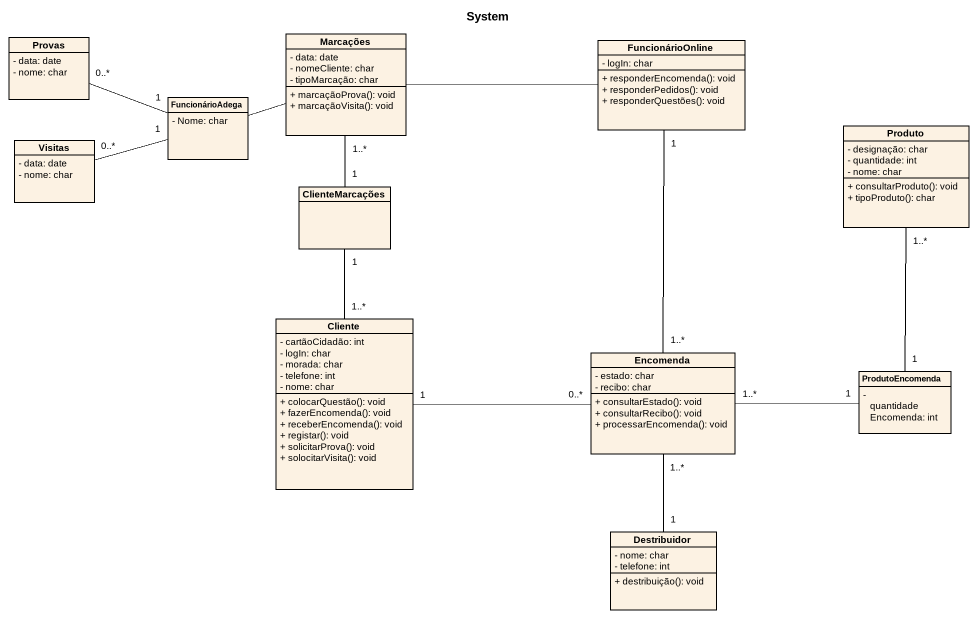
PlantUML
@startuml
title System
hide circle
hide empty members
skinparam classAttributeIconSize 0
class Provas {
  - data: date
  - nome: char
}
class Marcações {
  - data: date
  - nomeCliente: char
  - tipoMarcação: char
  + marcaçãoProva(): void
  + marcaçãoVisita(): void
}
class FuncionárioOnline {
  - logIn: char
  + responderEncomenda(): void
  + responderPedidos(): void
  + responderQuestões(): void
}
class FuncionárioAdega {
  - Nome: char
}
class Visitas {
  - data: date
  - nome: char
}
class Produto {
  - designação: char
  - quantidade: int
  - nome: char
  + consultarProduto(): void
  + tipoProduto(): char
}
class ClienteMarcações
class Cliente {
  - cartãoCidadão: int
  - logIn: char
  - morada: char
  - telefone: int
  - nome: char
  + colocarQuestão(): void
  + fazerEncomenda(): void
  + receberEncomenda(): void
  + registar(): void
  + solicitarProva(): void
  + solocitarVisita(): void
}
class Encomenda {
  - estado: char
  - recibo: char
  + consultarEstado(): void
  + consultarRecibo(): void
  + processarEncomenda(): void
}
class ProdutoEncomenda {
  - quantidadeEncomenda: int
}
class Destribuidor {
  - nome: char
  - telefone: int
  + destribuição(): void
}
Marcações -left- FuncionárioAdega
FuncionárioOnline -left- Marcações
FuncionárioAdega "1" -left- "0..*" Provas
FuncionárioAdega "1" -left- "0..*" Visitas
ClienteMarcações "1" -up- "1..*" Marcações
Cliente "1..*" -up- "1" ClienteMarcações
Cliente "1" -right- "0..*" Encomenda
Encomenda "1..*" -up- "1" FuncionárioOnline
Encomenda "1..*" -right- "1" ProdutoEncomenda
Encomenda "1..*" -- "1" Destribuidor
ProdutoEncomenda "1" -up- "1..*" Produto
@enduml
